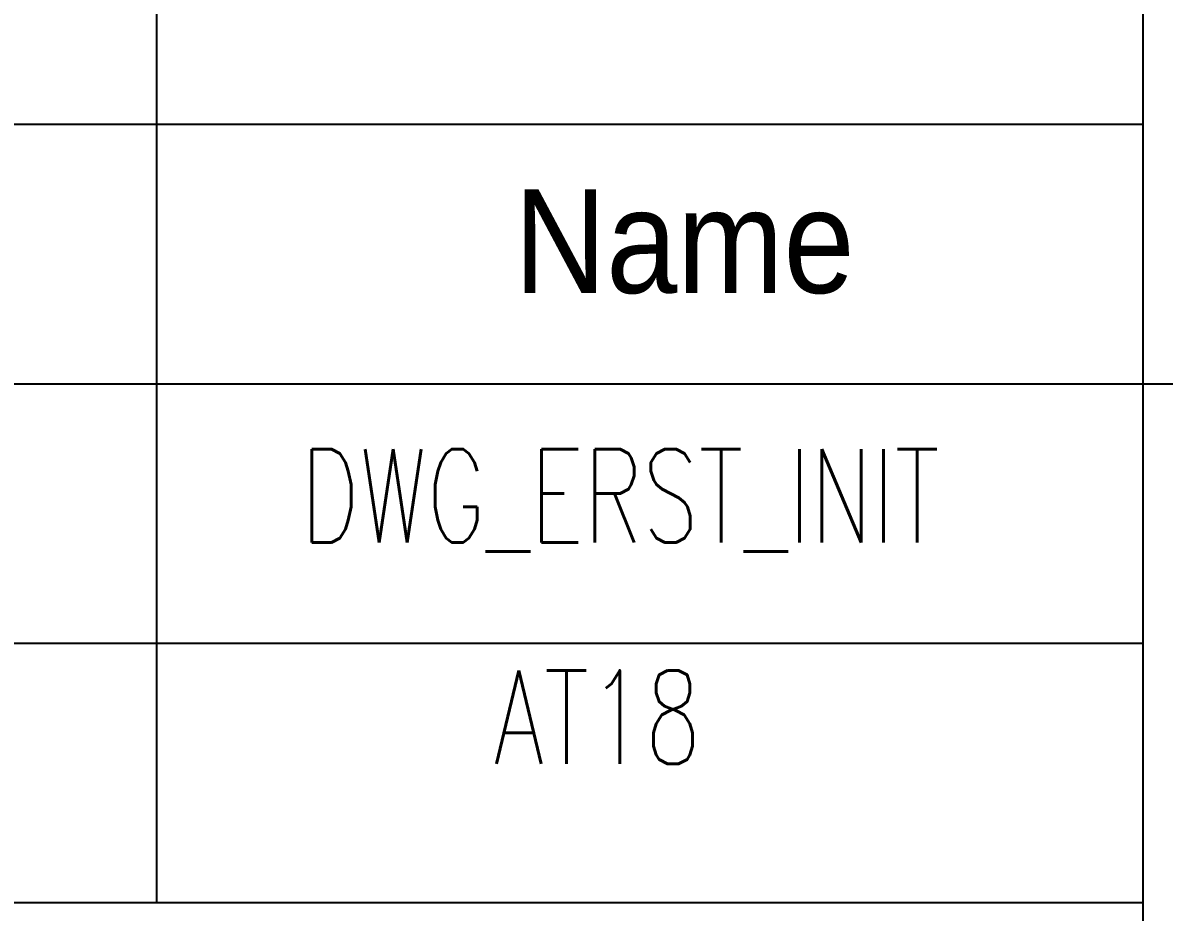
# Model space of a CAD drawing. Header units: millimetres. Extents: x -5 to 589, y -5 to 415.
# Drawn here: x 492.42 to 514.41, y 29.82 to 46.96 of the extents above; entities that cross this region are included whole.
import ezdxf
from ezdxf.enums import TextEntityAlignment as Align

# ---------------------------------------------------------------- set-up
doc = ezdxf.new("R2010")
doc.units = ezdxf.units.MM
doc.header["$LTSCALE"] = 2
doc.layers.add('FRAME51', color=7, linetype='Continuous')
doc.styles.add('Arial', font='arial.ttf')
doc.styles.add('S07', font='simplex.shx', dxfattribs={"width": 0.7})

msp = doc.modelspace()

# ---------------------------------------------------------------- linework, layer by layer
at = {"layer": 'FRAME51', "color": 7, "linetype": 'Continuous'}
for p, q in [((495, 65.8), (495, 45)), ((495, 45), (495, 30)), ((514, 35), (464, 35)), ((514, 30), (467, 30))]:
    msp.add_line(p, q, dxfattribs=at)
at = {"layer": 'FRAME51'}
for p, q in [((514, 65.8), (514, 0)), ((514, 45), (406, 45)), ((467, 40), (504, 40)), ((504, 40), (584, 40)), ((504, 40), (584, 40))]:
    msp.add_line(p, q, dxfattribs=at)

# ---------------------------------------------------------------- texts
at = {"layer": 'FRAME51', "color": 5, "linetype": 'Continuous', "style": 'Arial', "width": 0.880008}
msp.add_text('Name', height=2, dxfattribs=at).set_placement((501.889, 41.752), (508.448, 41.752), align=Align.FIT)
at = {"layer": 'FRAME51', "style": 'S07', "width": 0.7}
for tag, p in [('DWG_ERST_INIT', (503.931, 36.944)), ('AT18', (503.493, 32.678))]:
    msp.add_attdef(tag, text='', height=1.8, dxfattribs=at).set_placement(p, align=Align.CENTER)

doc.saveas('drawing.dxf')
